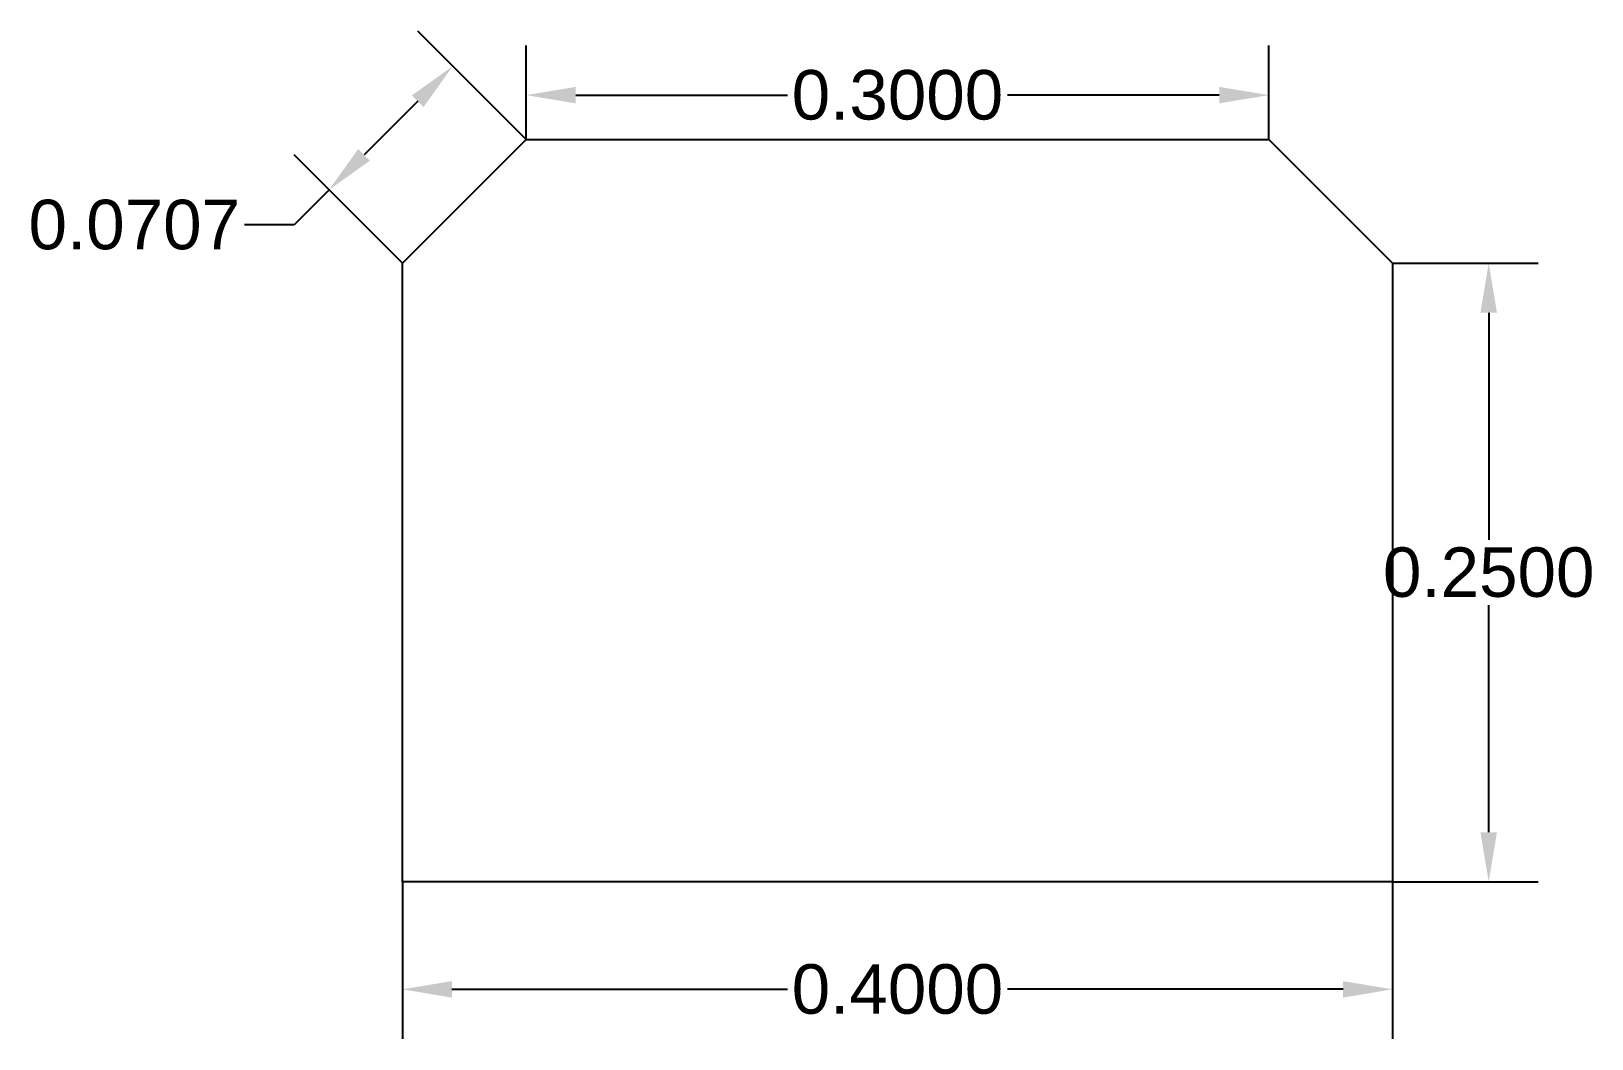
# Model space of a CAD drawing. Header units: metres. Extents: x 17.569 to 18.199, y 12.719 to 13.126.
import ezdxf

# ---------------------------------------------------------------- set-up
doc = ezdxf.new("R2010")
doc.units = ezdxf.units.M
doc.header["$MEASUREMENT"] = 0
doc.layers.add('dim', color=30, linetype='Continuous')
doc.layers.add('Fundatie', color=144, linetype='Continuous')
doc.styles.get("Standard").update_dxf_attribs({"font": 'arial.ttf'})
doc.dimstyles.get("Standard").update_dxf_attribs({"dimtxt": 0.02, "dimasz": 0.02, "dimexe": 0.02, "dimexo": 0, "dimgap": 0.003, "dimtad": 0, "dimtih": 1, "dimtoh": 1, "dimdec": 4, "dimzin": 0, "dimdsep": 46, "dimtxsty": 'Standard', "dimcen": 0.03, "dimadec": 0, "dimazin": 0, "dimtfac": 1, "dimtdec": 4, "dimtofl": 0, "dimtmove": 0, "dimatfit": 3, "dimfxl": 1, "dimtolj": 1, "dimtzin": 0, "dimarcsym": 0})

# ---------------------------------------------------------------- blocks, each defined once
blk = doc.blocks.new('*D1')
at = {"layer": 'Defpoints', "color": 0, "transparency": 16777216}
for p in [(18.11879, 13.03248), (18.11879, 12.78248), (18.15765, 12.78248)]:
    blk.add_point(p, dxfattribs=at)
at = {"layer": 'dim', "color": 0, "lineweight": -2, "transparency": 16777216}
for p, q in [((18.11879, 13.03248), (18.17765, 13.03248)), ((18.15765, 13.01248), (18.15765, 12.92069)), ((18.15765, 12.80248), (18.15765, 12.89427)), ((18.11879, 12.78248), (18.17765, 12.78248))]:
    blk.add_line(p, q, dxfattribs=at)
at = {"layer": 'dim', "color": 0, "transparency": 16777216}
for points in [[(18.15431, 13.01248), (18.16098, 13.01248), (18.15765, 13.03248)], [(18.15431, 12.80248), (18.16098, 12.80248), (18.15765, 12.78248)]]:
    blk.add_solid(points, dxfattribs=at)
at = {"layer": 'dim', "color": 0, "transparency": 16777216, "insert": (18.15765, 12.90748), "char_height": 0.02, "attachment_point": 5}
blk.add_mtext('\\A1;0.2500', dxfattribs=at)
blk = doc.blocks.new('*D2')
at = {"layer": 'Defpoints', "color": 0, "transparency": 16777216}
for p in [(18.06879, 13.10044), (17.76879, 13.08248), (18.06879, 13.08248)]:
    blk.add_point(p, dxfattribs=at)
at = {"layer": 'dim', "color": 0, "lineweight": -2, "transparency": 16777216}
for p, q in [((17.76879, 13.08248), (17.76879, 13.12044)), ((18.06879, 13.08248), (18.06879, 13.12044)), ((17.78879, 13.10044), (17.87431, 13.10044)), ((18.04879, 13.10044), (17.96327, 13.10044))]:
    blk.add_line(p, q, dxfattribs=at)
at = {"layer": 'dim', "color": 0, "transparency": 16777216}
for points in [[(17.78879, 13.10378), (17.78879, 13.09711), (17.76879, 13.10044)], [(18.04879, 13.10378), (18.04879, 13.09711), (18.06879, 13.10044)]]:
    blk.add_solid(points, dxfattribs=at)
at = {"layer": 'dim', "color": 0, "transparency": 16777216, "insert": (17.91879, 13.10044), "char_height": 0.02, "attachment_point": 5}
blk.add_mtext('\\A1;0.3000', dxfattribs=at)
blk = doc.blocks.new('*D4')
at = {"layer": 'Defpoints', "color": 0, "transparency": 16777216}
for p in [(17.76879, 13.08248), (17.68913, 13.06214), (17.71879, 13.03248)]:
    blk.add_point(p, dxfattribs=at)
at = {"layer": 'dim', "color": 0, "lineweight": -2, "transparency": 16777216}
for p, q in [((17.76879, 13.08248), (17.72499, 13.12629)), ((17.72499, 13.098), (17.70327, 13.07629)), ((17.71879, 13.03248), (17.67499, 13.07629)), ((17.68913, 13.06214), (17.67499, 13.048)), ((17.67499, 13.048), (17.65499, 13.048))]:
    blk.add_line(p, q, dxfattribs=at)
at = {"layer": 'dim', "color": 0, "transparency": 16777216}
for points in [[(17.72263, 13.10036), (17.72734, 13.09564), (17.73913, 13.11214)], [(17.70091, 13.07864), (17.70563, 13.07393), (17.68913, 13.06214)]]:
    blk.add_solid(points, dxfattribs=at)
at = {"layer": 'dim', "color": 0, "transparency": 16777216, "insert": (17.61047, 13.048), "char_height": 0.02, "attachment_point": 5}
blk.add_mtext('\\A1;0.0707', dxfattribs=at)
blk = doc.blocks.new('*D5')
at = {"layer": 'Defpoints', "color": 0, "transparency": 16777216}
for p in [(17.71879, 12.78248), (18.11879, 12.78248), (18.11879, 12.73897)]:
    blk.add_point(p, dxfattribs=at)
at = {"layer": 'dim', "color": 0, "lineweight": -2, "transparency": 16777216}
for p, q in [((17.71879, 12.78248), (17.71879, 12.71897)), ((18.11879, 12.78248), (18.11879, 12.71897)), ((17.73879, 12.73897), (17.87431, 12.73897)), ((18.09879, 12.73897), (17.96327, 12.73897))]:
    blk.add_line(p, q, dxfattribs=at)
at = {"layer": 'dim', "color": 0, "transparency": 16777216}
for points in [[(17.73879, 12.7423), (17.73879, 12.73563), (17.71879, 12.73897)], [(18.09879, 12.7423), (18.09879, 12.73563), (18.11879, 12.73897)]]:
    blk.add_solid(points, dxfattribs=at)
at = {"layer": 'dim', "color": 0, "transparency": 16777216, "insert": (17.91879, 12.73897), "char_height": 0.02, "attachment_point": 5}
blk.add_mtext('\\A1;0.4000', dxfattribs=at)

msp = doc.modelspace()

# ---------------------------------------------------------------- linework, layer by layer
at = {"layer": 'Fundatie'}
msp.add_polyline3d([(18.06879, 13.08248, 0), (18.11879, 13.03248, 0), (18.11879, 12.78248, 0), (17.91879, 12.78248, 0), (17.71879, 12.78248, 0), (17.71879, 13.03248, 0), (17.76879, 13.08248, 0)], close=True, dxfattribs=at)

# ---------------------------------------------------------------- dimensions: what is measured, and where the dimension line sits
at = {"layer": 'dim'}
dim = msp.add_aligned_dim(p1=(17.76879, 13.08248), p2=(17.71879, 13.03248), distance=-0.04195, dimstyle='Standard', dxfattribs=at)
dim.commit()
dim.dimension.update_dxf_attribs({"geometry": '*D4', "text_midpoint": (17.61047, 13.048)})
for base, p1, p2, picture, middle in [((18.06879, 13.10044), (17.76879, 13.08248), (18.06879, 13.08248), '*D2', (17.91879, 13.10044)), ((18.11879, 12.73897), (17.71879, 12.78248), (18.11879, 12.78248), '*D5', (17.91879, 12.73897))]:
    dim = msp.add_linear_dim(base=base, p1=p1, p2=p2, dimstyle='Standard', dxfattribs=at)
    dim.commit()
    dim.dimension.update_dxf_attribs({"geometry": picture, "text_midpoint": middle})
dim = msp.add_linear_dim(base=(18.15765, 12.78248), p1=(18.11879, 13.03248), p2=(18.11879, 12.78248), angle=90, dimstyle='Standard', dxfattribs=at)
dim.commit()
dim.dimension.update_dxf_attribs({"geometry": '*D1', "text_midpoint": (18.15765, 12.90748)})

doc.saveas('drawing.dxf')
